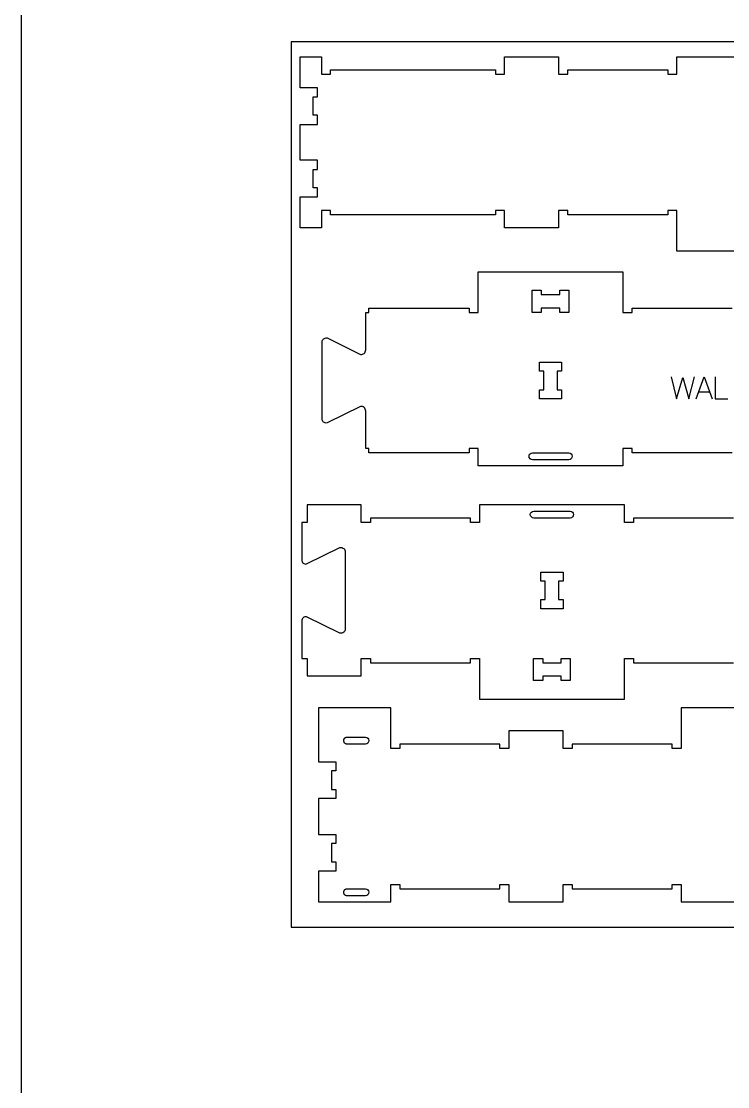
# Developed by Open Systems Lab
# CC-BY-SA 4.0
# Model space of a CAD drawing. Extents: x 0 to 4485, y 0 to 10771.
# Drawn here: x 0 to 973, y 2810 to 4278 of the extents above; entities that cross this region are included whole.
import ezdxf

# ---------------------------------------------------------------- set-up
doc = ezdxf.new("R2010")
doc.units = 0
for name, color, linetype in [('0_SHEET_SPRUCEPLY_2440X122', 1, 'CONTINUOUS'), ('1_ANYTOOL_1MMDEEP_LABELS_S', 2, 'CONTINUOUS'), ('3_ANYTOOL_CUTTHROUGH_INSID', 4, 'CONTINUOUS'), ('4_ANYTOOL_CUTTHROUGH_OUTSI', 5, 'CONTINUOUS'), ('DONOTCUT', 7, 'CONTINUOUS')]:
    doc.layers.add(name, color=color, linetype=linetype)

msp = doc.modelspace()

# ---------------------------------------------------------------- linework, layer by layer
at = {"layer": '0_SHEET_SPRUCEPLY_2440X122'}
msp.add_lwpolyline([(371.7, 4249.4), (371.7, 3029.4), (2811.7, 3029.4), (2811.7, 4249.4)], close=True, dxfattribs=at)
at = {"layer": '1_ANYTOOL_1MMDEEP_LABELS_S', "color": 2}
for points in [[(895.4, 3787.5), (903.1, 3757.5), (911.5, 3786.6), (920, 3757.5), (927.5, 3787.5)], [(930.1, 3757.5), (941, 3787.5), (952, 3757.5)], [(956.3, 3787.5), (956.3, 3757.5), (973.4, 3757.5)], [(933.5, 3767.1), (948.5, 3767.1)]]:
    msp.add_lwpolyline(points, dxfattribs=at)
at = {"layer": '3_ANYTOOL_CUTTHROUGH_INSID', "color": 4}
for points in [[(716.6, 3901), (742.1, 3901), (742.1, 3907), (754.6, 3907), (754.6, 3876.5), (742.1, 3876.5), (742.1, 3882.5), (716.6, 3882.5), (716.6, 3876.5), (704.1, 3876.5), (704.1, 3907), (716.6, 3907)], [(738.6, 3795.5), (738.6, 3770), (744.6, 3770), (744.6, 3757.5), (714.1, 3757.5), (714.1, 3770), (720.1, 3770), (720.1, 3795.5), (714.1, 3795.5), (714.1, 3808), (744.6, 3808), (744.6, 3795.5)], [(722, 3480.7), (722, 3506.2), (716, 3506.2), (716, 3518.7), (746.5, 3518.7), (746.5, 3506.2), (740.5, 3506.2), (740.5, 3480.7), (746.5, 3480.7), (746.5, 3468.2), (716, 3468.2), (716, 3480.7)], [(744, 3375.2), (718.5, 3375.2), (718.5, 3369.2), (706, 3369.2), (706, 3399.7), (718.5, 3399.7), (718.5, 3393.7), (744, 3393.7), (744, 3399.7), (756.5, 3399.7), (756.5, 3369.2), (744, 3369.2)]]:
    msp.add_lwpolyline(points, close=True, dxfattribs=at)
for points in [[(754.4, 3673.5), (704.4, 3673.5, -1), (704.4, 3683), (754.4, 3683, -1)], [(706.2, 3602.7), (756.2, 3602.7, -1), (756.2, 3593.2), (706.2, 3593.2, -1)], [(474.2, 3291.3, -1), (474.2, 3281.8), (448.5, 3281.8), (448.4, 3281.8), (448.3, 3281.8), (448.2, 3281.8), (448.1, 3281.8), (448, 3281.8), (447.9, 3281.9), (447.8, 3281.9), (447.7, 3281.9), (447.6, 3281.9), (447.5, 3282), (447.4, 3282), (447.3, 3282), (447.2, 3282), (447.1, 3282.1), (447, 3282.1), (446.9, 3282.2), (446.8, 3282.2), (446.7, 3282.3), (446.6, 3282.3), (446.5, 3282.4), (446.4, 3282.4), (446.4, 3282.5), (446.3, 3282.6), (446.2, 3282.6), (446.1, 3282.7), (446, 3282.8), (445.9, 3282.8), (445.9, 3282.9), (445.8, 3283), (445.7, 3283.1), (445.6, 3283.2), (445.6, 3283.2), (445.5, 3283.3), (445.4, 3283.4), (445.4, 3283.5), (445.3, 3283.6), (445.2, 3283.7), (445.2, 3283.8), (445.1, 3283.9), (445.1, 3284), (445, 3284.1), (445, 3284.2), (444.9, 3284.3), (444.9, 3284.4), (444.8, 3284.5), (444.8, 3284.6), (444.7, 3284.7), (444.7, 3284.8), (444.7, 3285), (444.6, 3285.1), (444.6, 3285.2), (444.6, 3285.3), (444.6, 3285.4), (444.6, 3285.5), (444.5, 3285.6), (444.5, 3285.7), (444.5, 3285.8), (444.5, 3285.9), (444.5, 3286), (444.5, 3286.1), (444.5, 3286.2), (444.5, 3286.4), (444.5, 3286.5), (444.5, 3286.6), (444.5, 3286.7), (444.5, 3286.8), (444.5, 3286.9), (444.5, 3287), (444.5, 3287.1), (444.5, 3287.2), (444.5, 3287.3), (444.5, 3287.4), (444.5, 3287.5), (444.6, 3287.6), (444.6, 3287.7), (444.6, 3287.9), (444.6, 3288), (444.6, 3288.1), (444.7, 3288.2), (444.7, 3288.3), (444.7, 3288.4), (444.8, 3288.5), (444.8, 3288.6), (444.9, 3288.7), (444.9, 3288.8), (445, 3288.9), (445, 3289), (445.1, 3289.1), (445.1, 3289.2), (445.2, 3289.3), (445.2, 3289.4), (445.3, 3289.5), (445.4, 3289.6), (445.4, 3289.7), (445.5, 3289.8), (445.6, 3289.9), (445.6, 3290), (445.7, 3290), (445.8, 3290.1), (445.9, 3290.2), (445.9, 3290.3), (446, 3290.4), (446.1, 3290.4), (446.2, 3290.5), (446.3, 3290.6), (446.4, 3290.6), (446.4, 3290.7), (446.5, 3290.8), (446.6, 3290.8), (446.7, 3290.9), (446.8, 3290.9), (446.9, 3291), (447, 3291), (447.1, 3291), (447.2, 3291.1), (447.3, 3291.1), (447.4, 3291.1), (447.5, 3291.2), (447.6, 3291.2), (447.7, 3291.2), (447.8, 3291.2), (447.9, 3291.3), (448, 3291.3), (448.1, 3291.3), (448.2, 3291.3), (448.3, 3291.3), (448.4, 3291.3), (448.5, 3291.3)], [(474.2, 3072.8), (448.5, 3072.8), (448.4, 3072.8), (448.3, 3072.8), (448.2, 3072.8), (448.1, 3072.8), (448, 3072.8), (447.9, 3072.9), (447.8, 3072.9), (447.7, 3072.9), (447.6, 3072.9), (447.5, 3073), (447.4, 3073), (447.3, 3073), (447.2, 3073), (447.1, 3073.1), (447, 3073.1), (446.9, 3073.2), (446.8, 3073.2), (446.7, 3073.3), (446.6, 3073.3), (446.5, 3073.4), (446.4, 3073.4), (446.4, 3073.5), (446.3, 3073.6), (446.2, 3073.6), (446.1, 3073.7), (446, 3073.8), (445.9, 3073.8), (445.9, 3073.9), (445.8, 3074), (445.7, 3074.1), (445.6, 3074.2), (445.6, 3074.2), (445.5, 3074.3), (445.4, 3074.4), (445.4, 3074.5), (445.3, 3074.6), (445.2, 3074.7), (445.2, 3074.8), (445.1, 3074.9), (445.1, 3075), (445, 3075.1), (445, 3075.2), (444.9, 3075.3), (444.9, 3075.4), (444.8, 3075.5), (444.8, 3075.6), (444.7, 3075.7), (444.7, 3075.8), (444.7, 3076), (444.6, 3076.1), (444.6, 3076.2), (444.6, 3076.3), (444.6, 3076.4), (444.6, 3076.5), (444.5, 3076.6), (444.5, 3076.7), (444.5, 3076.8), (444.5, 3076.9), (444.5, 3077), (444.5, 3077.1), (444.5, 3077.2), (444.5, 3077.4), (444.5, 3077.5), (444.5, 3077.6), (444.5, 3077.7), (444.5, 3077.8), (444.5, 3077.9), (444.5, 3078), (444.5, 3078.1), (444.5, 3078.2), (444.5, 3078.3), (444.5, 3078.4), (444.5, 3078.5), (444.6, 3078.6), (444.6, 3078.7), (444.6, 3078.9), (444.6, 3079), (444.6, 3079.1), (444.7, 3079.2), (444.7, 3079.3), (444.7, 3079.4), (444.8, 3079.5), (444.8, 3079.6), (444.9, 3079.7), (444.9, 3079.8), (445, 3079.9), (445, 3080), (445.1, 3080.1), (445.1, 3080.2), (445.2, 3080.3), (445.2, 3080.4), (445.3, 3080.5), (445.4, 3080.6), (445.4, 3080.7), (445.5, 3080.8), (445.6, 3080.9), (445.6, 3081), (445.7, 3081), (445.8, 3081.1), (445.9, 3081.2), (445.9, 3081.3), (446, 3081.4), (446.1, 3081.4), (446.2, 3081.5), (446.3, 3081.6), (446.4, 3081.6), (446.4, 3081.7), (446.5, 3081.8), (446.6, 3081.8), (446.7, 3081.9), (446.8, 3081.9), (446.9, 3082), (447, 3082), (447.1, 3082), (447.2, 3082.1), (447.3, 3082.1), (447.4, 3082.1), (447.5, 3082.2), (447.6, 3082.2), (447.7, 3082.2), (447.8, 3082.2), (447.9, 3082.3), (448, 3082.3), (448.1, 3082.3), (448.2, 3082.3), (448.3, 3082.3), (448.4, 3082.3), (448.5, 3082.3), (474.2, 3082.3, -1)]]:
    msp.add_lwpolyline(points, format="xyb", close=True, dxfattribs=at)
at = {"layer": '4_ANYTOOL_CUTTHROUGH_OUTSI', "color": 5}
for points in [[(1103, 3961), (903.5, 3961), (903.5, 4017), (891, 4017), (891, 4011), (753, 4011), (753, 4017), (740.5, 4017), (740.5, 3993), (666, 3993), (666, 4017), (653.5, 4017), (653.5, 4011), (542.9, 4011), (426.2, 4011), (426.2, 4017), (413.7, 4017), (413.7, 3993), (384.2, 3993), (384.2, 4010.7), (384.2, 4035.5), (408.2, 4035.5), (408.2, 4048), (402.2, 4048), (402.2, 4073.5), (408.2, 4073.5), (408.2, 4086), (384.2, 4086), (384.2, 4135.5), (408.2, 4135.5), (408.2, 4148), (402.2, 4148), (402.2, 4173.5), (408.2, 4173.5), (408.2, 4186), (384.2, 4186), (384.2, 4210.7), (384.2, 4228.5), (413.7, 4228.5), (413.7, 4204.5), (426.2, 4204.5), (426.2, 4210.5), (542.9, 4210.5), (653.5, 4210.5), (653.5, 4204.5), (666, 4204.5), (666, 4228.5), (740.5, 4228.5), (740.5, 4204.5), (753, 4204.5), (753, 4210.5), (891, 4210.5), (891, 4210.5), (891, 4204.5), (903.5, 4204.5), (903.5, 4228.5), (1103, 4228.5)], [(1109, 3331.8), (909.5, 3331.8), (909.5, 3276.1), (909.5, 3275.8), (897, 3275.8), (897, 3281.8), (759, 3281.8), (759, 3275.8), (746.5, 3275.8), (746.5, 3299.8), (672, 3299.8), (672, 3275.8), (659.5, 3275.8), (659.5, 3281.8), (521.5, 3281.8), (521.5, 3275.8), (509, 3275.8), (509, 3276.1), (509, 3331.8), (409.5, 3331.8), (409.5, 3257.3), (433.5, 3257.3), (433.5, 3244.8), (427.5, 3244.8), (427.5, 3219.3), (433.5, 3219.3), (433.5, 3206.8), (409.5, 3206.8), (409.5, 3157.3), (433.5, 3157.3), (433.5, 3144.8), (427.5, 3144.8), (427.5, 3119.3), (433.5, 3119.3), (433.5, 3106.8), (409.5, 3106.8), (409.5, 3064.3), (509, 3064.3), (509, 3088.3), (521.5, 3088.3), (521.5, 3082.3), (659.5, 3082.3), (659.5, 3088.3), (672, 3088.3), (672, 3064.3), (746.5, 3064.3), (746.5, 3088.3), (759, 3088.3), (759, 3082.3), (897, 3082.3), (897, 3088.3), (909.2, 3088.3), (909.5, 3088.3), (909.5, 3064.3), (1109, 3064.3)]]:
    msp.add_lwpolyline(points, dxfattribs=at)
for points in [[(979.6, 3683), (841.6, 3683), (841.6, 3689), (829.1, 3689), (829.1, 3688.7), (829.1, 3665), (629.6, 3665), (629.6, 3689), (617.1, 3689), (617.1, 3683), (479.1, 3683), (479.1, 3689), (478.9, 3689), (478.9, 3689), (474.6, 3689), (474.6, 3740.6), (474.6, 3740.6, 0.220464), (472.4, 3745.4, 0.220464), (467.3, 3746.8), (467.3, 3746.8), (467.3, 3746.8), (421.3, 3724.1), (421.3, 3724.1, -0.218803), (416.6, 3725.4, -0.220464), (414.6, 3729.8), (414.6, 3835.6, -0.461531), (421.3, 3841.3), (467.3, 3818.7), (467.3, 3818.6), (467.3, 3818.6), (467.3, 3818.6, 0.220464), (472.4, 3820, 0.220464), (474.6, 3824.8), (474.6, 3876.5), (479.1, 3876.5), (479.1, 3882.5), (617.1, 3882.5), (617.1, 3876.5), (629.6, 3876.5), (629.6, 3876.7), (629.6, 3932.5), (829.1, 3932.5), (829.1, 3876.7), (829.1, 3876.5), (841.4, 3876.5), (841.6, 3876.5), (841.6, 3882.5), (979.6, 3882.5)], [(981.5, 3593.2), (843.5, 3593.2), (843.5, 3587.2), (831.2, 3587.2), (831, 3587.2), (831, 3611.2), (631.5, 3611.2), (631.5, 3587.2), (619, 3587.2), (619, 3593.2), (481, 3593.2), (481, 3587.2), (468.5, 3587.2), (468.5, 3587.5), (468.5, 3611.2), (394, 3611.2), (394, 3587.5), (394, 3587.2), (386.5, 3587.2), (386.5, 3535.5), (386.5, 3535.5, 0.461531), (393.1, 3529.9), (439.1, 3552.5), (439.2, 3552.5), (439.2, 3552.5), (439.2, 3552.5, -0.220464), (444.3, 3551.1, -0.220464), (446.5, 3546.4), (446.5, 3440.5, -0.220464), (444.3, 3435.8, -0.220464), (439.2, 3434.4), (439.2, 3434.4), (439.1, 3434.4), (393.1, 3457), (393.1, 3457, 0.218803), (388.5, 3455.8, 0.220464), (386.5, 3451.4), (386.5, 3399.7), (394, 3399.7), (394, 3375.7), (468.5, 3375.7), (468.5, 3399.7), (481, 3399.7), (481, 3393.7), (619, 3393.7), (619, 3399.7), (631.5, 3399.7), (631.5, 3399.5), (631.5, 3343.7), (831, 3343.7), (831, 3399.5), (831, 3399.7), (843.5, 3399.7), (843.5, 3393.7), (981.5, 3393.7)]]:
    msp.add_lwpolyline(points, format="xyb", dxfattribs=at)
at = {"layer": 'DONOTCUT'}
msp.add_lwpolyline([(0, 0), (3183.4, 0), (3183.4, 7593.4), (0, 7593.4)], close=True, dxfattribs=at)

doc.saveas('drawing.dxf')
